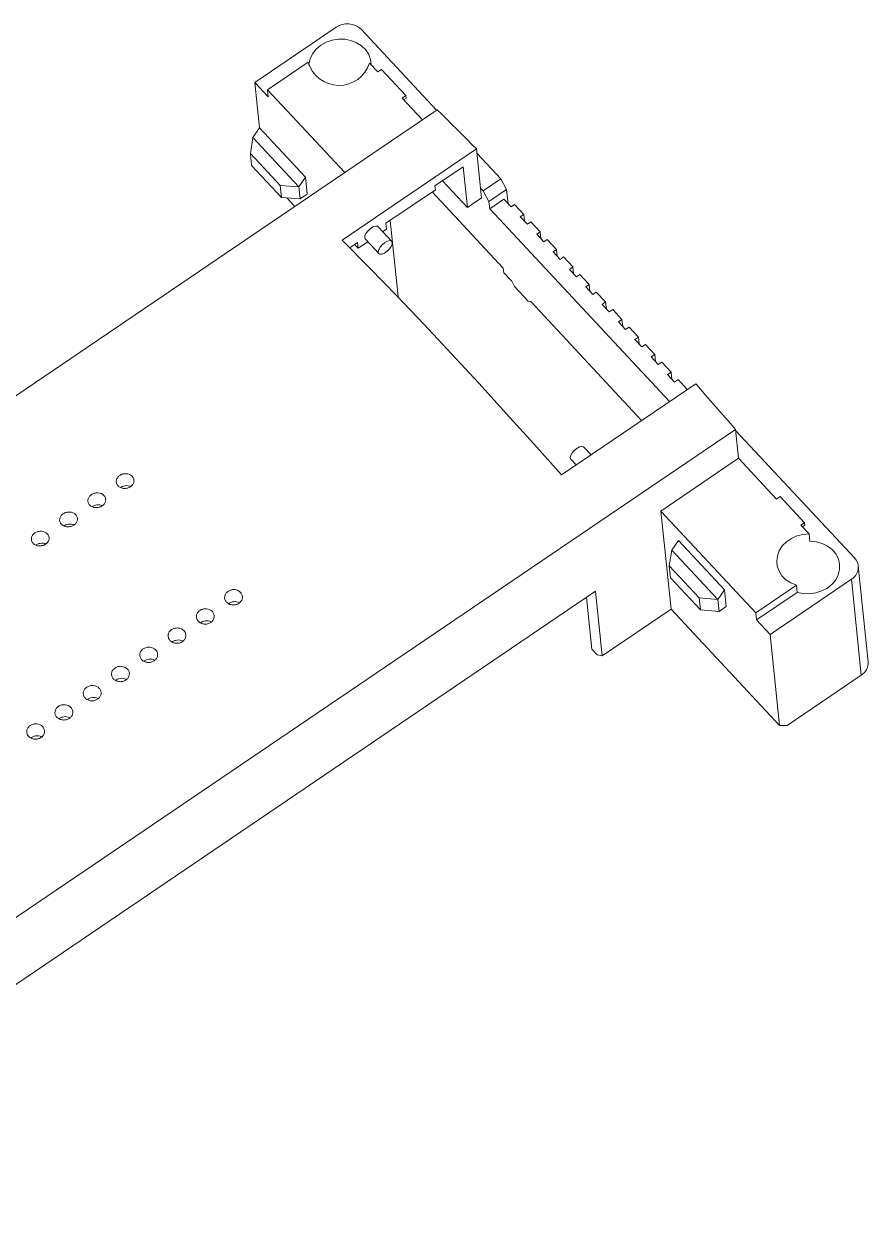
# Model space of a CAD drawing. Header units: inches. Extents: x 998 to 3526, y 519 to 940.
# Drawn here: x 1403.7 to 1451, y 640.1 to 706.8 of the extents above; entities that cross this region are included whole.
import ezdxf

# ---------------------------------------------------------------- set-up
doc = ezdxf.new("R2010")
doc.units = ezdxf.units.IN

msp = doc.modelspace()

# ---------------------------------------------------------------- linework, layer by layer
at = {"color": 7, "linetype": 'Continuous', "lineweight": 15}
for p, q in [((1421.194, 706.572), (1416.639, 703.484)), ((1426.826, 701.925), (1422.594, 706.458)), ((1419.634, 704.616), (1417.357, 703.073)), ((1423.538, 704.074), (1423.076, 704.568)), ((1423.736, 704.208), (1423.538, 704.074)), ((1423.736, 704.208), (1425.103, 702.743)), ((1417.399, 702.67), (1416.639, 703.484)), ((1416.903, 700.935), (1416.639, 703.484)), ((1417.399, 702.67), (1417.357, 703.073)), ((1421.684, 698.439), (1417.357, 703.073)), ((1425.103, 702.743), (1424.905, 702.609)), ((1426.041, 701.393), (1424.905, 702.609)), ((1425.117, 702.609), (1424.987, 702.521)), ((1425.103, 702.743), (1425.117, 702.609)), ((1426.865, 701.951), (1362.106, 658.05)), ((1416.534, 700.399), (1416.903, 700.935)), ((1416.903, 700.935), (1419.486, 698.169)), ((1416.534, 700.399), (1416.396, 699.508)), ((1419.117, 697.632), (1416.534, 700.399)), ((1418.068, 697.718), (1416.396, 699.508)), ((1416.396, 699.508), (1416.465, 698.837)), ((1421.539, 694.654), (1429.065, 699.756)), ((1429.065, 699.756), (1429.292, 697.553)), ((1430.419, 698.077), (1429.091, 699.5)), ((1416.465, 698.837), (1418.137, 697.047)), ((1419.486, 698.169), (1419.117, 697.632)), ((1419.583, 697.23), (1419.486, 698.169)), ((1426.736, 697.685), (1428.32, 698.759)), ((1428.32, 698.759), (1428.556, 696.479)), ((1418.068, 697.718), (1419.117, 697.632)), ((1418.137, 697.047), (1418.068, 697.718)), ((1419.117, 697.632), (1419.187, 696.961)), ((1426.736, 697.685), (1426.758, 697.472)), ((1427.16, 697.973), (1428.556, 696.479)), ((1429.348, 697.016), (1429.292, 697.553)), ((1429.292, 697.553), (1429.429, 697.406)), ((1429.429, 697.406), (1430.419, 698.077)), ((1430.419, 698.077), (1430.751, 697.484)), ((1419.187, 696.961), (1418.137, 697.047)), ((1418.44, 697.022), (1418.887, 696.543)), ((1419.187, 696.961), (1419.583, 697.23)), ((1423.985, 695.593), (1426.758, 697.472)), ((1426.582, 697.353), (1430.565, 693.088)), ((1429.348, 697.016), (1428.556, 696.479)), ((1429.761, 696.812), (1429.429, 697.406)), ((1430.751, 697.484), (1429.761, 696.812)), ((1429.802, 696.41), (1430.595, 696.947)), ((1430.595, 696.947), (1430.996, 696.517)), ((1430.751, 697.484), (1430.833, 696.692)), ((1429.761, 696.812), (1429.802, 696.41)), ((1439.881, 685.617), (1429.802, 696.41)), ((1430.996, 696.517), (1431.194, 696.652)), ((1431.715, 696.093), (1431.194, 696.652)), ((1423.985, 695.593), (1424.019, 695.269)), ((1424.231, 695.759), (1424.672, 691.495)), ((1431.517, 695.959), (1431.715, 696.093)), ((1431.517, 695.959), (1431.912, 695.536)), ((1431.755, 695.704), (1431.715, 696.093)), ((1431.912, 695.536), (1432.11, 695.67)), ((1432.631, 695.112), (1432.11, 695.67)), ((1424.318, 694.583), (1423.558, 695.397)), ((1423.81, 695.128), (1424.019, 695.269)), ((1432.433, 694.978), (1432.631, 695.112)), ((1432.433, 694.978), (1432.828, 694.555)), ((1432.671, 694.723), (1432.631, 695.112)), ((1421.965, 694.223), (1422.401, 694.519)), ((1422.236, 694.407), (1422.434, 694.195)), ((1422.401, 694.519), (1422.434, 694.195)), ((1422.434, 694.195), (1422.972, 694.56)), ((1422.828, 694.715), (1423.587, 693.901)), ((1432.828, 694.555), (1433.026, 694.689)), ((1433.547, 694.131), (1433.026, 694.689)), ((1433.349, 693.997), (1433.547, 694.131)), ((1433.349, 693.997), (1433.744, 693.574)), ((1433.588, 693.741), (1433.547, 694.131)), ((1433.744, 693.574), (1433.943, 693.708)), ((1434.464, 693.15), (1433.943, 693.708)), ((1430.565, 693.088), (1430.592, 692.82)), ((1434.266, 693.015), (1434.464, 693.15)), ((1434.266, 693.015), (1434.661, 692.592)), ((1434.504, 692.76), (1434.464, 693.15)), ((1430.592, 692.82), (1431.033, 692.348)), ((1431.033, 692.348), (1431.199, 692.051)), ((1434.661, 692.592), (1434.859, 692.727)), ((1435.38, 692.168), (1434.859, 692.727)), ((1435.182, 692.034), (1435.38, 692.168)), ((1435.42, 691.779), (1435.38, 692.168)), ((1431.199, 692.051), (1431.959, 691.238)), ((1435.182, 692.034), (1435.577, 691.611)), ((1435.577, 691.611), (1435.775, 691.745)), ((1436.296, 691.187), (1435.775, 691.745)), ((1424.672, 691.495), (1424.641, 691.474)), ((1431.959, 691.238), (1432.097, 691.209)), ((1432.097, 691.209), (1438.312, 684.553)), ((1436.098, 691.053), (1436.296, 691.187)), ((1436.098, 691.053), (1436.493, 690.63)), ((1436.336, 690.798), (1436.296, 691.187)), ((1436.493, 690.63), (1436.691, 690.764)), ((1437.212, 690.206), (1436.691, 690.764)), ((1437.014, 690.072), (1437.212, 690.206)), ((1437.253, 689.816), (1437.212, 690.206)), ((1437.014, 690.072), (1437.409, 689.648)), ((1437.409, 689.648), (1437.608, 689.783)), ((1438.129, 689.225), (1437.608, 689.783)), ((1437.931, 689.09), (1438.129, 689.225)), ((1437.931, 689.09), (1438.326, 688.667)), ((1438.169, 688.835), (1438.129, 689.225)), ((1438.326, 688.667), (1438.524, 688.801)), ((1439.045, 688.243), (1438.524, 688.801)), ((1438.847, 688.109), (1439.045, 688.243)), ((1439.085, 687.854), (1439.045, 688.243)), ((1438.847, 688.109), (1439.242, 687.686)), ((1439.242, 687.686), (1439.44, 687.82)), ((1439.961, 687.262), (1439.44, 687.82)), ((1439.763, 687.128), (1439.961, 687.262)), ((1439.763, 687.128), (1440.158, 686.705)), ((1440.001, 686.873), (1439.961, 687.262)), ((1440.158, 686.705), (1440.356, 686.839)), ((1440.871, 686.288), (1440.356, 686.839)), ((1441.342, 686.607), (1433.817, 681.506)), ((1443.579, 684.051), (1378.821, 640.15)), ((1443.579, 684.051), (1443.747, 682.43)), ((1450.249, 676.841), (1443.587, 683.975)), ((1435.478, 682.632), (1435.076, 683.062)), ((1434.345, 682.379), (1434.64, 682.064)), ((1439.39, 679.477), (1443.747, 682.43)), ((1445.874, 680.152), (1443.747, 682.43)), ((1446.072, 680.286), (1445.874, 680.152)), ((1447.44, 678.822), (1446.072, 680.286)), ((1439.39, 679.477), (1439.959, 673.977)), ((1439.39, 679.477), (1444.708, 673.781)), ((1447.44, 678.822), (1447.242, 678.688)), ((1447.703, 678.193), (1447.242, 678.688)), ((1447.453, 678.688), (1447.324, 678.6)), ((1447.453, 678.688), (1447.44, 678.822)), ((1447.703, 678.193), (1447.745, 677.791)), ((1440.003, 677.293), (1440.371, 677.83)), ((1440.371, 677.83), (1442.954, 675.063)), ((1440.003, 677.293), (1439.864, 676.402)), ((1442.586, 674.527), (1440.003, 677.293)), ((1441.536, 674.612), (1439.864, 676.402)), ((1439.864, 676.402), (1439.934, 675.731)), ((1451.006, 671.041), (1450.451, 676.407)), ((1439.934, 675.731), (1441.605, 673.941)), ((1445.509, 672.565), (1450.064, 675.653)), ((1450.619, 670.287), (1450.064, 675.653)), ((1399.085, 650.144), (1435.722, 674.981)), ((1436.097, 671.359), (1435.722, 674.981)), ((1442.954, 675.063), (1442.586, 674.527)), ((1443.051, 674.124), (1442.954, 675.063)), ((1446.985, 675.325), (1444.708, 673.781)), ((1447.026, 674.922), (1444.75, 673.379)), ((1447.026, 674.922), (1446.985, 675.325)), ((1435.517, 671.742), (1435.217, 674.638)), ((1441.605, 673.941), (1441.536, 674.612)), ((1441.536, 674.612), (1442.586, 674.527)), ((1442.586, 674.527), (1442.655, 673.856)), ((1436.097, 671.359), (1439.959, 673.977)), ((1439.959, 673.977), (1446.037, 667.468)), ((1442.655, 673.856), (1441.605, 673.941)), ((1442.655, 673.856), (1443.051, 674.124)), ((1444.75, 673.379), (1444.708, 673.781)), ((1444.75, 673.379), (1445.509, 672.565)), ((1446.037, 667.468), (1445.509, 672.565)), ((1435.517, 671.742), (1435.821, 671.416)), ((1435.821, 671.416), (1436.097, 671.359)), ((1446.46, 667.468), (1450.619, 670.287)), ((1446.037, 667.468), (1446.46, 667.468))]:
    msp.add_line(p, q, dxfattribs=at)
at = {"color": 7, "linetype": 'Continuous', "lineweight": 15, "flags": 128}
for points in [[(1419.667, 704.457), (1419.671, 704.515), (1419.739, 704.812), (1419.877, 705.094), (1420.079, 705.349), (1420.336, 705.565), (1420.637, 705.734), (1420.971, 705.849), (1421.324, 705.905), (1421.68, 705.9), (1422.025, 705.834), (1422.344, 705.71), (1422.624, 705.533), (1422.854, 705.31), (1423.024, 705.05), (1423.127, 704.765), (1423.159, 704.479)], [(1429.065, 699.756), (1428.789, 700.034), (1428.514, 700.311), (1428.238, 700.587), (1427.963, 700.861), (1427.688, 701.135), (1427.414, 701.408), (1427.139, 701.68), (1426.865, 701.951)], [(1422.828, 694.715), (1422.797, 694.787), (1422.814, 694.902), (1422.882, 695.038), (1422.992, 695.176), (1423.129, 695.298), (1423.275, 695.387), (1423.41, 695.432), (1423.515, 695.425), (1423.558, 695.397)], [(1433.817, 681.506), (1432.274, 683.239), (1430.733, 684.949), (1429.194, 686.633), (1427.656, 688.291), (1426.121, 689.923), (1424.59, 691.528), (1423.062, 693.105), (1421.539, 694.654)], [(1423.925, 694.51), (1424.07, 694.589), (1424.199, 694.621), (1424.295, 694.602), (1424.345, 694.534), (1424.341, 694.427), (1424.286, 694.295), (1424.185, 694.155), (1424.053, 694.028), (1423.907, 693.929), (1423.768, 693.873), (1423.653, 693.866), (1423.579, 693.91), (1423.556, 693.999), (1423.586, 694.121), (1423.665, 694.259), (1423.784, 694.395), (1423.925, 694.51)], [(1443.579, 684.051), (1443.3, 684.373), (1443.02, 684.695), (1442.74, 685.015), (1442.461, 685.335), (1442.181, 685.655), (1441.901, 685.973), (1441.622, 686.291), (1441.342, 686.607)], [(1434.345, 682.379), (1434.337, 682.389), (1434.314, 682.478), (1434.344, 682.6), (1434.423, 682.738), (1434.542, 682.874), (1434.683, 682.989)], [(1434.683, 682.989), (1434.828, 683.068), (1434.957, 683.1), (1435.053, 683.081), (1435.076, 683.062)], [(1447.703, 678.193), (1447.354, 678.166), (1447.015, 678.081), (1446.701, 677.941), (1446.424, 677.752), (1446.196, 677.521), (1446.025, 677.258), (1445.918, 676.973), (1445.88, 676.678), (1445.911, 676.385), (1446.012, 676.104), (1446.177, 675.849), (1446.401, 675.628), (1446.674, 675.451), (1446.985, 675.325)], [(1447.026, 674.922), (1447.37, 674.851), (1447.725, 674.841), (1448.078, 674.892), (1448.415, 675.002), (1448.72, 675.167), (1448.981, 675.379), (1449.188, 675.631), (1449.331, 675.911), (1449.406, 676.207), (1449.408, 676.508), (1449.337, 676.801), (1449.197, 677.074), (1448.994, 677.315), (1448.735, 677.515), (1448.432, 677.664), (1448.097, 677.758), (1447.745, 677.791)]]:
    msp.add_lwpolyline(points, dxfattribs=at)
at = {"color": 7, "linetype": 'Continuous', "lineweight": 15}
for centre, radius, start, end in [((1421.824, 705.657), 1.111, 46.12557, 124.5712), ((1421.362, 705.116), 1.799, 196.12941, 342.26372), ((1449.679, 676.321), 0.771, 299.99593, 42.36122), ((1450.193, 670.982), 0.815, 301.49929, 4.15951)]:
    msp.add_arc(centre, radius, start, end, dxfattribs=at)
for points, knots in [([(1409.77, 681.425), (1409.81, 681.383), (1409.838, 681.336), (1409.872, 681.232), (1409.876, 681.177), (1409.859, 681.069), (1409.837, 681.016), (1409.772, 680.92), (1409.728, 680.876), (1409.625, 680.806), (1409.565, 680.779), (1409.439, 680.746), (1409.373, 680.739), (1409.242, 680.748), (1409.18, 680.763), (1409.067, 680.813), (1409.017, 680.847), (1408.938, 680.929), (1408.908, 680.977), (1408.875, 681.08), (1408.871, 681.135), (1408.888, 681.243), (1408.909, 681.296), (1408.975, 681.392), (1409.018, 681.435), (1409.122, 681.506), (1409.182, 681.533), (1409.308, 681.567), (1409.375, 681.573), (1409.568, 681.561), (1409.69, 681.508), (1409.77, 681.425)], [0, 0, 0, 0, 0.0625, 0.0625, 0.125, 0.125, 0.1875, 0.1875, 0.25, 0.25, 0.3125, 0.3125, 0.375, 0.375, 0.4375, 0.4375, 0.5, 0.5, 0.5625, 0.5625, 0.625, 0.625, 0.6875, 0.6875, 0.75, 0.75, 0.8125, 0.8125, 0.875, 0.875, 1, 1, 1, 1]), ([(1409.129, 680.788), (1409.134, 680.793), (1409.177, 680.834), (1409.293, 680.879), (1409.458, 680.906), (1409.597, 680.895), (1409.663, 680.862), (1409.682, 680.852)], [0, 0, 0, 0, 0.038722, 0.320603, 0.602486, 0.884536, 1, 1, 1, 1]), ([(1408.185, 680.351), (1408.225, 680.309), (1408.254, 680.262), (1408.288, 680.158), (1408.292, 680.103), (1408.275, 679.995), (1408.253, 679.942), (1408.188, 679.846), (1408.144, 679.802), (1408.041, 679.732), (1407.981, 679.705), (1407.855, 679.672), (1407.789, 679.665), (1407.658, 679.674), (1407.596, 679.689), (1407.483, 679.739), (1407.433, 679.773), (1407.354, 679.855), (1407.324, 679.903), (1407.291, 680.006), (1407.286, 680.061), (1407.303, 680.169), (1407.325, 680.222), (1407.39, 680.318), (1407.434, 680.361), (1407.538, 680.432), (1407.597, 680.459), (1407.724, 680.493), (1407.79, 680.499), (1407.984, 680.487), (1408.105, 680.434), (1408.185, 680.351)], [0, 0, 0, 0, 0.0625, 0.0625, 0.125, 0.125, 0.1875, 0.1875, 0.25, 0.25, 0.3125, 0.3125, 0.375, 0.375, 0.4375, 0.4375, 0.5, 0.5, 0.5625, 0.5625, 0.625, 0.625, 0.6875, 0.6875, 0.75, 0.75, 0.8125, 0.8125, 0.875, 0.875, 1, 1, 1, 1]), ([(1407.544, 679.714), (1407.55, 679.719), (1407.593, 679.76), (1407.709, 679.805), (1407.874, 679.832), (1408.012, 679.821), (1408.078, 679.788), (1408.098, 679.778)], [0, 0, 0, 0, 0.038722, 0.320605, 0.602486, 0.884536, 1, 1, 1, 1]), ([(1406.601, 679.277), (1406.641, 679.235), (1406.67, 679.188), (1406.703, 679.084), (1406.708, 679.029), (1406.69, 678.921), (1406.669, 678.868), (1406.604, 678.772), (1406.56, 678.728), (1406.456, 678.658), (1406.396, 678.631), (1406.27, 678.598), (1406.204, 678.591), (1406.074, 678.6), (1406.011, 678.615), (1405.898, 678.664), (1405.848, 678.699), (1405.769, 678.781), (1405.74, 678.829), (1405.706, 678.932), (1405.702, 678.987), (1405.719, 679.094), (1405.741, 679.148), (1405.806, 679.244), (1405.849, 679.287), (1405.954, 679.358), (1406.013, 679.385), (1406.14, 679.419), (1406.206, 679.425), (1406.4, 679.413), (1406.521, 679.36), (1406.601, 679.277)], [0, 0, 0, 0, 0.0625, 0.0625, 0.125, 0.125, 0.1875, 0.1875, 0.25, 0.25, 0.3125, 0.3125, 0.375, 0.375, 0.4375, 0.4375, 0.5, 0.5, 0.5625, 0.5625, 0.625, 0.625, 0.6875, 0.6875, 0.75, 0.75, 0.8125, 0.8125, 0.875, 0.875, 1, 1, 1, 1]), ([(1405.017, 678.203), (1405.057, 678.161), (1405.086, 678.113), (1405.119, 678.01), (1405.123, 677.955), (1405.106, 677.847), (1405.085, 677.794), (1405.019, 677.698), (1404.975, 677.654), (1404.872, 677.584), (1404.812, 677.557), (1404.686, 677.523), (1404.62, 677.517), (1404.489, 677.526), (1404.427, 677.541), (1404.314, 677.59), (1404.264, 677.625), (1404.185, 677.707), (1404.156, 677.755), (1404.122, 677.858), (1404.118, 677.913), (1404.135, 678.02), (1404.156, 678.074), (1404.222, 678.17), (1404.265, 678.213), (1404.37, 678.284), (1404.429, 678.311), (1404.555, 678.345), (1404.622, 678.351), (1404.815, 678.338), (1404.937, 678.286), (1405.017, 678.203)], [0, 0, 0, 0, 0.0625, 0.0625, 0.125, 0.125, 0.1875, 0.1875, 0.25, 0.25, 0.3125, 0.3125, 0.375, 0.375, 0.4375, 0.4375, 0.5, 0.5, 0.5625, 0.5625, 0.625, 0.625, 0.6875, 0.6875, 0.75, 0.75, 0.8125, 0.8125, 0.875, 0.875, 1, 1, 1, 1]), ([(1405.96, 678.64), (1405.965, 678.645), (1406.008, 678.686), (1406.125, 678.73), (1406.289, 678.758), (1406.428, 678.746), (1406.494, 678.714), (1406.513, 678.704)], [0, 0, 0, 0, 0.038722, 0.320603, 0.602486, 0.884536, 1, 1, 1, 1]), ([(1404.376, 677.566), (1404.381, 677.571), (1404.424, 677.612), (1404.54, 677.656), (1404.705, 677.684), (1404.844, 677.672), (1404.91, 677.639), (1404.929, 677.63)], [0, 0, 0, 0, 0.038722, 0.320604, 0.602486, 0.884536, 1, 1, 1, 1]), ([(1415.847, 674.916), (1415.888, 674.871), (1415.917, 674.821), (1415.951, 674.713), (1415.956, 674.655), (1415.939, 674.544), (1415.917, 674.489), (1415.852, 674.39), (1415.808, 674.346), (1415.705, 674.276), (1415.645, 674.25), (1415.519, 674.218), (1415.453, 674.213), (1415.322, 674.226), (1415.259, 674.243), (1415.145, 674.298), (1415.095, 674.335), (1415.016, 674.422), (1414.986, 674.474), (1414.952, 674.581), (1414.947, 674.638), (1414.964, 674.75), (1414.985, 674.805), (1415.05, 674.903), (1415.094, 674.947), (1415.198, 675.018), (1415.258, 675.044), (1415.384, 675.076), (1415.451, 675.08), (1415.645, 675.062), (1415.767, 675.004), (1415.847, 674.916)], [0, 0, 0, 0, 0.0625, 0.0625, 0.125, 0.125, 0.1875, 0.1875, 0.25, 0.25, 0.3125, 0.3125, 0.375, 0.375, 0.4375, 0.4375, 0.5, 0.5, 0.5625, 0.5625, 0.625, 0.625, 0.6875, 0.6875, 0.75, 0.75, 0.8125, 0.8125, 0.875, 0.875, 1, 1, 1, 1]), ([(1415.187, 674.284), (1415.198, 674.294), (1415.246, 674.342), (1415.369, 674.39), (1415.535, 674.413), (1415.683, 674.395), (1415.757, 674.354), (1415.784, 674.339)], [0, 0, 0, 0, 0.074384, 0.332889, 0.591393, 0.849988, 1, 1, 1, 1]), ([(1414.263, 673.842), (1414.303, 673.797), (1414.333, 673.747), (1414.367, 673.639), (1414.371, 673.581), (1414.354, 673.47), (1414.333, 673.415), (1414.268, 673.316), (1414.224, 673.272), (1414.121, 673.202), (1414.061, 673.176), (1413.934, 673.144), (1413.868, 673.139), (1413.737, 673.152), (1413.675, 673.169), (1413.561, 673.224), (1413.511, 673.261), (1413.431, 673.348), (1413.402, 673.4), (1413.368, 673.507), (1413.363, 673.564), (1413.38, 673.676), (1413.401, 673.73), (1413.466, 673.829), (1413.51, 673.873), (1413.614, 673.944), (1413.673, 673.97), (1413.8, 674.002), (1413.866, 674.006), (1414.061, 673.988), (1414.183, 673.93), (1414.263, 673.842)], [0, 0, 0, 0, 0.0625, 0.0625, 0.125, 0.125, 0.1875, 0.1875, 0.25, 0.25, 0.3125, 0.3125, 0.375, 0.375, 0.4375, 0.4375, 0.5, 0.5, 0.5625, 0.5625, 0.625, 0.625, 0.6875, 0.6875, 0.75, 0.75, 0.8125, 0.8125, 0.875, 0.875, 1, 1, 1, 1]), ([(1412.679, 672.768), (1412.719, 672.723), (1412.748, 672.673), (1412.783, 672.565), (1412.787, 672.507), (1412.77, 672.396), (1412.749, 672.341), (1412.684, 672.242), (1412.64, 672.198), (1412.536, 672.128), (1412.477, 672.102), (1412.35, 672.07), (1412.284, 672.065), (1412.153, 672.078), (1412.091, 672.095), (1411.977, 672.15), (1411.927, 672.187), (1411.847, 672.274), (1411.817, 672.325), (1411.783, 672.433), (1411.779, 672.49), (1411.795, 672.602), (1411.817, 672.656), (1411.882, 672.755), (1411.925, 672.799), (1412.03, 672.87), (1412.089, 672.896), (1412.216, 672.927), (1412.282, 672.932), (1412.476, 672.914), (1412.598, 672.856), (1412.679, 672.768)], [0, 0, 0, 0, 0.0625, 0.0625, 0.125, 0.125, 0.1875, 0.1875, 0.25, 0.25, 0.3125, 0.3125, 0.375, 0.375, 0.4375, 0.4375, 0.5, 0.5, 0.5625, 0.5625, 0.625, 0.625, 0.6875, 0.6875, 0.75, 0.75, 0.8125, 0.8125, 0.875, 0.875, 1, 1, 1, 1]), ([(1413.603, 673.21), (1413.614, 673.22), (1413.662, 673.268), (1413.784, 673.316), (1413.95, 673.339), (1414.098, 673.321), (1414.172, 673.28), (1414.199, 673.265)], [0, 0, 0, 0, 0.074385, 0.332889, 0.591393, 0.849987, 1, 1, 1, 1]), ([(1412.019, 672.136), (1412.029, 672.146), (1412.077, 672.194), (1412.2, 672.241), (1412.366, 672.265), (1412.514, 672.247), (1412.588, 672.206), (1412.615, 672.191)], [0, 0, 0, 0, 0.074384, 0.332888, 0.591392, 0.849988, 1, 1, 1, 1]), ([(1411.095, 671.694), (1411.135, 671.649), (1411.164, 671.599), (1411.198, 671.49), (1411.203, 671.433), (1411.186, 671.322), (1411.164, 671.267), (1411.1, 671.168), (1411.055, 671.124), (1410.952, 671.054), (1410.892, 671.027), (1410.766, 670.996), (1410.7, 670.991), (1410.569, 671.004), (1410.506, 671.021), (1410.393, 671.076), (1410.342, 671.113), (1410.263, 671.2), (1410.233, 671.251), (1410.199, 671.359), (1410.194, 671.416), (1410.211, 671.528), (1410.232, 671.582), (1410.297, 671.681), (1410.341, 671.725), (1410.445, 671.796), (1410.505, 671.822), (1410.631, 671.853), (1410.698, 671.858), (1410.892, 671.84), (1411.014, 671.782), (1411.095, 671.694)], [0, 0, 0, 0, 0.0625, 0.0625, 0.125, 0.125, 0.1875, 0.1875, 0.25, 0.25, 0.3125, 0.3125, 0.375, 0.375, 0.4375, 0.4375, 0.5, 0.5, 0.5625, 0.5625, 0.625, 0.625, 0.6875, 0.6875, 0.75, 0.75, 0.8125, 0.8125, 0.875, 0.875, 1, 1, 1, 1]), ([(1410.434, 671.062), (1410.445, 671.072), (1410.493, 671.12), (1410.616, 671.167), (1410.782, 671.191), (1410.93, 671.173), (1411.004, 671.132), (1411.031, 671.117)], [0, 0, 0, 0, 0.074385, 0.332888, 0.591393, 0.849987, 1, 1, 1, 1]), ([(1409.51, 670.62), (1409.551, 670.575), (1409.58, 670.525), (1409.614, 670.416), (1409.618, 670.359), (1409.602, 670.248), (1409.58, 670.192), (1409.515, 670.094), (1409.471, 670.05), (1409.368, 669.98), (1409.308, 669.953), (1409.181, 669.922), (1409.115, 669.917), (1408.985, 669.93), (1408.922, 669.947), (1408.808, 670.002), (1408.758, 670.039), (1408.678, 670.126), (1408.649, 670.177), (1408.615, 670.285), (1408.61, 670.342), (1408.627, 670.454), (1408.648, 670.508), (1408.713, 670.607), (1408.757, 670.651), (1408.861, 670.722), (1408.92, 670.748), (1409.047, 670.779), (1409.114, 670.784), (1409.308, 670.766), (1409.43, 670.708), (1409.51, 670.62)], [0, 0, 0, 0, 0.0625, 0.0625, 0.125, 0.125, 0.1875, 0.1875, 0.25, 0.25, 0.3125, 0.3125, 0.375, 0.375, 0.4375, 0.4375, 0.5, 0.5, 0.5625, 0.5625, 0.625, 0.625, 0.6875, 0.6875, 0.75, 0.75, 0.8125, 0.8125, 0.875, 0.875, 1, 1, 1, 1]), ([(1407.926, 669.546), (1407.966, 669.501), (1407.995, 669.451), (1408.03, 669.342), (1408.034, 669.285), (1408.017, 669.174), (1407.996, 669.118), (1407.931, 669.02), (1407.887, 668.976), (1407.783, 668.906), (1407.724, 668.879), (1407.597, 668.848), (1407.531, 668.843), (1407.4, 668.856), (1407.338, 668.873), (1407.224, 668.928), (1407.174, 668.965), (1407.094, 669.052), (1407.064, 669.103), (1407.03, 669.211), (1407.026, 669.268), (1407.042, 669.38), (1407.064, 669.434), (1407.129, 669.533), (1407.172, 669.577), (1407.277, 669.648), (1407.336, 669.674), (1407.463, 669.705), (1407.529, 669.71), (1407.723, 669.692), (1407.845, 669.634), (1407.926, 669.546)], [0, 0, 0, 0, 0.0625, 0.0625, 0.125, 0.125, 0.1875, 0.1875, 0.25, 0.25, 0.3125, 0.3125, 0.375, 0.375, 0.4375, 0.4375, 0.5, 0.5, 0.5625, 0.5625, 0.625, 0.625, 0.6875, 0.6875, 0.75, 0.75, 0.8125, 0.8125, 0.875, 0.875, 1, 1, 1, 1]), ([(1408.85, 669.988), (1408.861, 669.998), (1408.909, 670.046), (1409.032, 670.093), (1409.197, 670.117), (1409.345, 670.099), (1409.419, 670.058), (1409.447, 670.043)], [0, 0, 0, 0, 0.074384, 0.332888, 0.591393, 0.849987, 1, 1, 1, 1]), ([(1407.266, 668.914), (1407.276, 668.924), (1407.324, 668.971), (1407.447, 669.019), (1407.613, 669.043), (1407.761, 669.025), (1407.835, 668.984), (1407.862, 668.969)], [0, 0, 0, 0, 0.074384, 0.332888, 0.591392, 0.849987, 1, 1, 1, 1]), ([(1406.342, 668.472), (1406.382, 668.427), (1406.411, 668.377), (1406.445, 668.268), (1406.45, 668.211), (1406.433, 668.099), (1406.411, 668.044), (1406.347, 667.946), (1406.302, 667.902), (1406.199, 667.832), (1406.139, 667.805), (1406.013, 667.774), (1405.947, 667.769), (1405.816, 667.782), (1405.753, 667.799), (1405.64, 667.854), (1405.589, 667.891), (1405.51, 667.978), (1405.48, 668.029), (1405.446, 668.137), (1405.441, 668.194), (1405.458, 668.306), (1405.479, 668.36), (1405.545, 668.459), (1405.588, 668.503), (1405.692, 668.574), (1405.752, 668.6), (1405.878, 668.631), (1405.945, 668.636), (1406.139, 668.618), (1406.261, 668.56), (1406.342, 668.472)], [0, 0, 0, 0, 0.0625, 0.0625, 0.125, 0.125, 0.1875, 0.1875, 0.25, 0.25, 0.3125, 0.3125, 0.375, 0.375, 0.4375, 0.4375, 0.5, 0.5, 0.5625, 0.5625, 0.625, 0.625, 0.6875, 0.6875, 0.75, 0.75, 0.8125, 0.8125, 0.875, 0.875, 1, 1, 1, 1]), ([(1404.757, 667.398), (1404.798, 667.353), (1404.827, 667.303), (1404.861, 667.194), (1404.865, 667.137), (1404.849, 667.025), (1404.827, 666.97), (1404.762, 666.872), (1404.718, 666.828), (1404.615, 666.758), (1404.555, 666.731), (1404.429, 666.7), (1404.363, 666.695), (1404.232, 666.708), (1404.169, 666.725), (1404.055, 666.78), (1404.005, 666.817), (1403.926, 666.904), (1403.896, 666.955), (1403.862, 667.063), (1403.857, 667.12), (1403.874, 667.231), (1403.895, 667.286), (1403.96, 667.385), (1404.004, 667.429), (1404.108, 667.499), (1404.167, 667.526), (1404.294, 667.557), (1404.361, 667.562), (1404.555, 667.544), (1404.677, 667.486), (1404.757, 667.398)], [0, 0, 0, 0, 0.0625, 0.0625, 0.125, 0.125, 0.1875, 0.1875, 0.25, 0.25, 0.3125, 0.3125, 0.375, 0.375, 0.4375, 0.4375, 0.5, 0.5, 0.5625, 0.5625, 0.625, 0.625, 0.6875, 0.6875, 0.75, 0.75, 0.8125, 0.8125, 0.875, 0.875, 1, 1, 1, 1]), ([(1405.681, 667.84), (1405.692, 667.85), (1405.74, 667.897), (1405.863, 667.945), (1406.029, 667.969), (1406.177, 667.951), (1406.251, 667.91), (1406.278, 667.895)], [0, 0, 0, 0, 0.0743842, 0.3328883, 0.5913927, 0.8499874, 1, 1, 1, 1]), ([(1404.097, 666.766), (1404.108, 666.776), (1404.156, 666.823), (1404.279, 666.871), (1404.444, 666.895), (1404.593, 666.877), (1404.666, 666.836), (1404.694, 666.821)], [0, 0, 0, 0, 0.074384, 0.332888, 0.591393, 0.849987, 1, 1, 1, 1])]:
    msp.add_open_spline(points, degree=3, knots=knots, dxfattribs=at)

doc.saveas('drawing.dxf')
